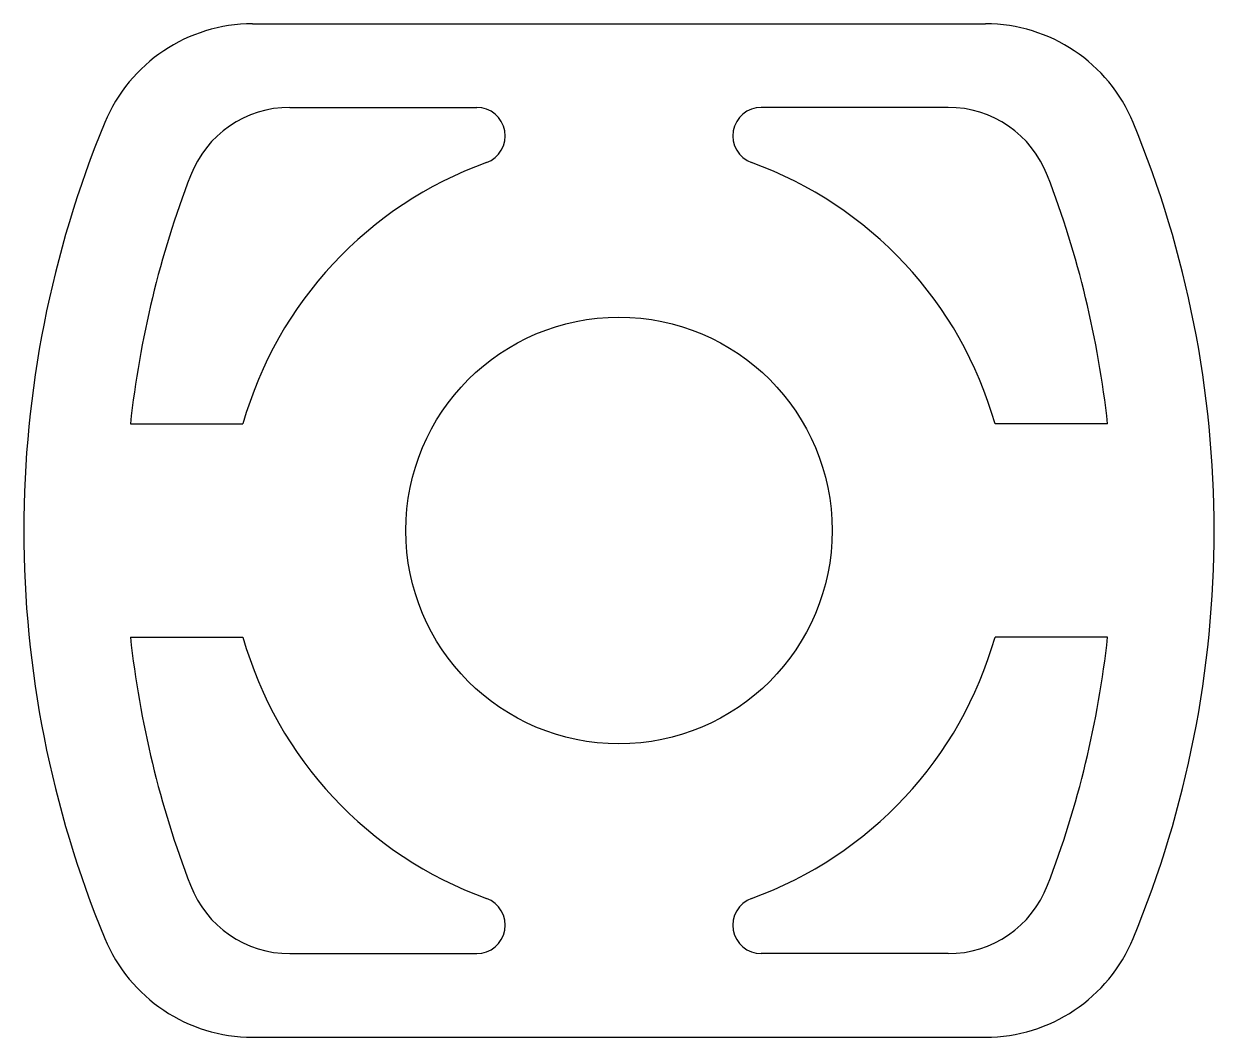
# Model space of a CAD drawing. Extents: x 888.6 to 922.1, y 580.8 to 609.3.
import ezdxf

# ---------------------------------------------------------------- set-up
doc = ezdxf.new("R2010")
doc.units = 0
doc.layers.get('0').update_dxf_attribs({"linetype": 'CONTINUOUS'})

msp = doc.modelspace()

# ---------------------------------------------------------------- linework, layer by layer
for p, q in [((895.004, 609.318), (915.629, 609.318)), ((896.056, 606.968), (901.313, 606.968)), ((914.577, 606.968), (909.32, 606.968)), ((891.566, 598.068), (894.733, 598.068)), ((919.066, 598.068), (915.899, 598.068)), ((891.566, 592.068), (894.733, 592.068)), ((919.066, 592.068), (915.899, 592.068)), ((896.056, 583.168), (901.313, 583.168)), ((914.577, 583.168), (909.32, 583.168)), ((895.004, 580.818), (915.629, 580.818))]:
    msp.add_line(p, q)
msp.add_circle((905.316, 595.068), 6)
for centre, radius, start, end in [((895.004, 604.818), 4.5, 90, 157.5205), ((915.629, 604.818), 4.5, 22.4795, 90), ((896.056, 603.968), 3, 90, 158.9691), ((901.313, 606.168), 0.8, 289.8343, 90), ((909.32, 606.168), 0.8, 90, 250.1657), ((914.577, 603.968), 3, 21.0309, 90), ((918.566, 595.068), 30, 157.5205, 202.4795), ((892.066, 595.068), 30, 337.5205, 22.4795), ((905.316, 595.068), 11, 109.8343, 164.1734), ((905.316, 595.068), 11, 15.8266, 70.1657), ((919.204, 595.068), 27.8, 158.9691, 173.8049), ((891.429, 595.068), 27.8, 6.1951, 21.0309), ((919.204, 595.068), 27.8, 186.1951, 201.0309), ((905.316, 595.068), 11, 195.8266, 250.1657), ((905.316, 595.068), 11, 289.8343, 344.1734), ((891.429, 595.068), 27.8, 338.9691, 353.8049), ((896.056, 586.168), 3, 201.0309, 270), ((914.577, 586.168), 3, 270, 338.9691), ((901.313, 583.968), 0.8, 270, 70.1657), ((909.32, 583.968), 0.8, 109.8343, 270), ((895.004, 585.318), 4.5, 202.4795, 270), ((915.629, 585.318), 4.5, 270, 337.5205)]:
    msp.add_arc(centre, radius, start, end)

doc.saveas('drawing.dxf')
